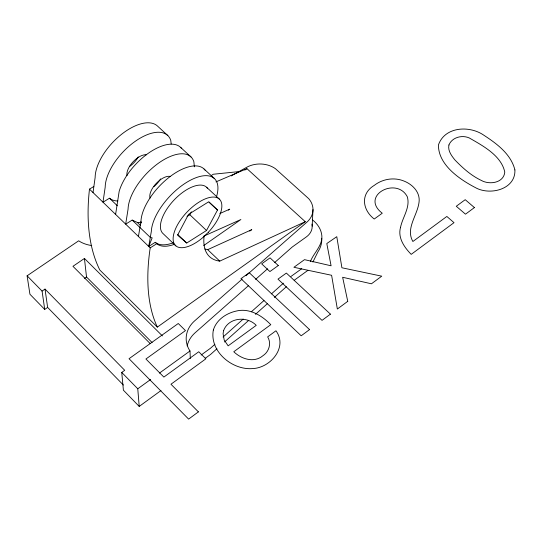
<?xml version="1.0" encoding="UTF-8"?>
<svg xmlns="http://www.w3.org/2000/svg" width="542" height="542" viewBox="0 0 542 542"><rect width="100%" height="100%" fill="white"/><g stroke="black" fill="none" stroke-linecap="round" stroke-linejoin="round"><path stroke-width="0.81" d="M274.53 262.653L292.219 247.03L306.311 236.942A23.902 17.026 13.5 0 0 312.063 228.216L312.991 209.524M93.021 192.559L95.141 177.444A42.649 21.436 -46.7 0 1 120.466 135.175A42.649 21.436 -46.7 0 1 157.675 126.211L167.851 135.602M115.602 214.408L119.165 191.353A42.994 21.009 -46.7 0 1 149.172 152.675A42.994 21.009 -46.7 0 1 181.719 148.616M138.434 236.488L140.947 221.475A43.34 20.569 -46.7 0 1 168.332 177.939A43.34 20.569 -46.7 0 1 205.079 170.168M173.176 242.816A43.495 20.366 -46.7 0 1 155.256 242.308L148.725 246.447L151.326 231.454A43.495 20.366 -46.7 0 1 190.181 180.344A43.495 20.366 -46.7 0 1 216.441 196.99M148.725 246.447L152.18 237.843L150.303 237.403L132.194 220.086L125.669 224.144L128.075 209.104A43.143 20.813 -46.7 0 1 158.291 163.318A43.143 20.813 -46.7 0 1 193.873 161.794L194.361 166.821M312.897 262.023L317.978 251.745A31.863 25.853 1.8 0 0 321.745 238.27M187.01 216.515L189.842 214.747L191.387 211.827M206.529 230.486L217.505 210.025L208.697 201.78L188.555 214.375L177.559 235.167L186.726 243.026L206.529 230.486L189.842 214.747M310.383 261.562C313.662 252.958 322.51 245.838 321.867 235.933C321.359 229.415 317.436 223.589 312.267 219.754M214.889 344.312L210.486 348.235L201.15 355.024M223.067 337.022L243.189 319.075M251.366 311.779L263.947 300.566M271.495 293.832L283.439 283.175M216.949 348.75L210.642 354.387L205.201 358.35M224.523 341.982L248.5 320.552M255.438 314.353L267.43 303.635M274.374 297.436L286.359 286.718M248.622 285.526L194.917 332.951A30.081 25.393 -1.2 0 0 187.166 345.925M255.573 279.387L267.579 268.791M242.145 279.103L194.49 321.006A30.345 25.508 -1.2 0 0 189.998 350.979L190.303 358.567M245.953 275.749L306.955 222.105A23.448 18.828 1.7 0 0 308.737 198.69L275.39 168.664A23.211 18.462 0.5 0 0 246.657 167.309L231.183 175.933M45.02 289.082L47.628 307.422L44.722 309.428L42.073 291.095L45.02 289.082L124.714 370.294L121.747 372.429L123.393 390.179L139.213 406.419L160.981 390.558M290.986 276.447L301.603 268.771M139.213 406.419L137.77 388.79L150.656 379.461M159.477 373.079L189.998 350.979M294.204 280.289L307.897 270.356M93.813 186.502L89.477 189.131A345.715 159.348 -50.2 0 0 99.836 270.031L157.343 327.111L305.275 221.698L246.922 168.643L215.96 181.882M249.713 231.095L251.779 229.639L207.681 249.659L204.883 249.008M203.738 245.526L240.885 219.53L204.361 235.878M228.351 210.127L229.72 209.171L219.822 213.541M84.518 278.371L86.517 276.996L84.444 258.446L72.96 266.305L150.256 343.648M244.828 170.086L246.922 168.643M211.19 175.649L213.236 174.246L240.709 171.421M44.722 309.428L29.932 294.238L27.1 275.81L78.658 240.804A29.173 23.448 -5.5 0 0 91.727 245.54M157.343 327.111A352.7 150.303 -49.9 0 1 150.202 247.87L156.733 243.731A43.516 20.332 -46.7 0 0 173.84 244.517M117.912 201.014A42.804 21.246 -46.7 0 1 109.498 198.209L102.987 202.2L105.195 187.105A42.804 21.246 -46.7 0 1 134.972 141.509A42.804 21.246 -46.7 0 1 170.791 140.48L171.184 143.996M207.681 249.659L219.761 261.122L305.275 221.698M132.194 220.086L137.322 222.437L141.523 222.471M180.682 147.438L191.028 156.984M204.063 169.009L214.578 178.711M206.597 187.268L219.429 199.171M209.083 202.173L217.505 210.025M177.79 234.51L186.726 243.026M175.872 245.865L163.23 233.758A31.795 14.885 -46.7 0 1 174.822 199.232A31.795 14.885 -46.7 0 1 207.6 188.46M137.322 222.437L140.351 225.357M109.498 198.209L117.316 205.743M155.256 242.308L156.733 243.731M89.477 189.131L150.202 247.87M84.444 258.446L162.39 335.904M86.517 276.996L152.099 342.558M27.1 275.81L42.073 291.095M121.747 372.429L137.77 388.79M47.628 307.422L123.386 385.057M140.947 221.475L141.171 223.08M312.029 224.09L312.212 226.17M219.761 261.122A77.316 34.478 -47.5 0 1 204.151 235.668M150.093 198.081A15.291 7.378 -46.7 0 1 156.082 183.575A15.291 7.378 -46.7 0 1 170.269 176.441M127.011 175.642A15.169 7.527 -46.7 0 1 133.034 161.841A15.169 7.527 -46.7 0 1 146.496 154.734M160.595 178.894A15.237 7.446 -46.7 0 1 154.009 186.529M138.251 156.916A15.115 7.595 -46.7 0 1 129.552 166.496M514.9 169.924C515.774 189.443 489.88 195.831 475.409 187.607C459.487 179.307 438.268 164.802 438.431 144.971C444.752 126.496 469.575 125.283 483.81 135.202C496.77 143.657 510.991 154.097 514.9 169.924M448.918 144.992C447.651 150.676 451.527 155.71 454.853 159.883C462.665 167.959 471.133 175.615 481.384 180.452C489.46 185.046 503.762 183.013 504.778 172.092C501.323 155.554 482.773 145.744 469.338 137.993C462.102 134.687 452.048 137.282 448.918 144.992M213.345 330.024C209.28 351.399 232.342 370.369 252.66 368.58C270.39 367.93 288.107 347.226 275.953 330.776L267.66 336.867C271.63 343.276 269.083 351.785 262.897 355.742C254.008 363.242 241.346 359.055 233.778 351.744L270.783 324.665C261.827 315.464 249.3 307.693 235.973 311.128C226.068 313.364 216.4 319.936 213.345 330.024M400.545 227.308C397.564 237.681 404.264 247.321 411.202 254.361L454.013 222.667L446.845 216.454L412.875 241.495C405.016 227.789 418.641 214.212 419.196 200.31C419.379 191.502 412.306 184.517 404.644 181.326C394.651 176.956 382.855 178.718 374.278 185.364C360.267 193.718 362.232 209.774 374.237 219.029L382.252 213.223C359.576 195.818 396.507 176.116 407.293 196.739C410.497 207.403 402.571 217.146 400.545 227.308M223.589 330.647L223.08 333.73L224.171 339.976L228.141 345.85L256.237 325.356C246.996 315.688 228.358 317.476 223.589 330.647M208.44 232.2L202.518 237.836A31.931 14.702 -46.7 0 1 173.758 234.015A31.931 14.702 -46.7 0 1 212.586 197.071A31.931 14.702 -46.7 0 1 208.44 232.2M198.399 411.873L188.63 419.101L129.037 358.709L178.264 323.499L185.472 330.593L145.92 359L163.867 377.076L198.745 351.765L205.872 358.804L170.967 384.231L198.399 411.873M309.543 329.604L301.183 335.796L240.933 278.676L249.252 272.721L309.543 329.604M330.43 314.143L322.023 320.369L277.985 279.13L286.366 273.073L330.43 314.143M347.747 301.332L337.348 309.028L331.609 275.282L293.92 267.287L304.502 259.652L331.087 265.797L326.799 243.554L336.785 236.678L341.9 267.768L381.744 276.169L371.433 283.798L342.639 277.274L347.747 301.332M474.413 207.572L465.483 214.178L456.283 206.258L465.212 199.686L474.413 207.572M278.283 265.539L269.902 271.562L261.664 263.846L270.038 257.857L278.283 265.539"/></g></svg>
